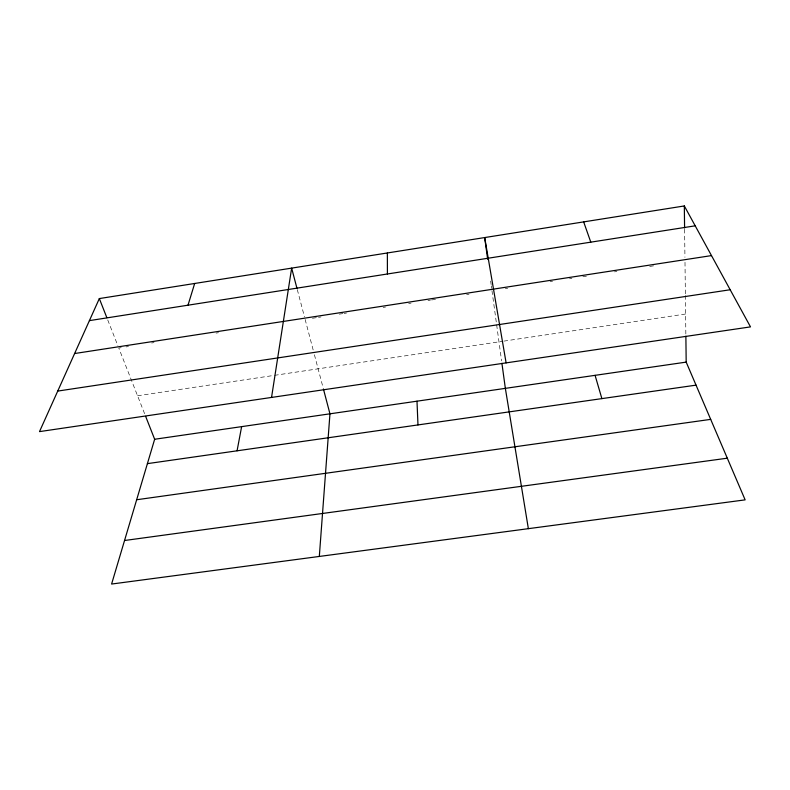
<?xml version="1.0" encoding="UTF-8"?>
<svg xmlns="http://www.w3.org/2000/svg" width="790" height="790" viewBox="0 0 790 790"><rect width="100%" height="100%" fill="white"/><g stroke="black" fill="none" stroke-linecap="round" stroke-linejoin="round"><path stroke-width="0.59" stroke-dasharray="3.95 2.96" d="M121.216 347.659L118.777 348.035L145.202 415.224M126.074 346.909L128.503 346.534M151.611 342.988L154.04 342.613M216.075 333.084L218.514 332.709M312.445 318.271L317.323 317.521M318.538 317.333L320.977 316.958M339.266 314.153L342.929 313.591M344.144 313.403L346.583 313.028M383.16 307.409L385.599 307.034M408.657 303.488L411.077 303.113M427.973 300.516L430.392 300.151M431.597 299.963L436.426 299.222M466.613 294.581L469.023 294.206M505.294 288.636L507.713 288.261M550.126 281.744L552.546 281.378M569.511 278.771L571.93 278.396M582.832 276.717L586.466 276.164M614.442 271.869L616.871 271.493M649.706 266.447L654.574 265.697M137.549 395.77L273.231 375.526M274.446 375.349L502.638 341.3M503.852 341.122L685.611 314.005M107.736 319.93L117.898 345.783M297.297 289.584L304.506 317.007M305.128 319.397L313.176 350M314.41 354.71L323.1 387.772M490.639 281.023L491.143 284.647M491.301 285.852L491.637 288.271M491.963 290.681L496.476 323.574M496.643 324.789L501.591 360.931M684.604 229.209L684.94 257.352M684.999 262.26L685.374 294.285M685.394 295.519L685.858 334.98"/><path stroke-width="1.19" d="M319.318 556.446L329.953 413.822L323.416 388.957M271.543 397.439L291.648 268.126L296.981 288.39M237.069 450.813L241.631 426.64M145.646 416.37L154.652 439.26L111.597 584.047L745.138 499.863L686.184 362.116L685.878 336.214M188 305.197L194.676 283.472M99.333 298.571L39.5 431.617L750.5 326.882L684.328 205.953L99.333 298.571L106.848 317.679M89.418 320.622L695.19 225.822M74.616 353.535L711.494 255.595M57.729 391.08L730.187 289.752M154.652 439.26L686.184 362.116M147.404 463.641L696.039 385.145M136.67 499.744L710.694 419.372M124.544 540.508L727.304 458.19M583.662 221.891L590.792 242.155M595.077 375.339L601.881 398.614M506.113 362.887L484.685 237.563L487.667 259.298M528.362 528.668L505.353 388.364L501.917 363.321M416.992 401.192L417.979 424.931M684.328 205.953L684.584 227.984M387.367 252.968L387.406 273.982"/></g></svg>
